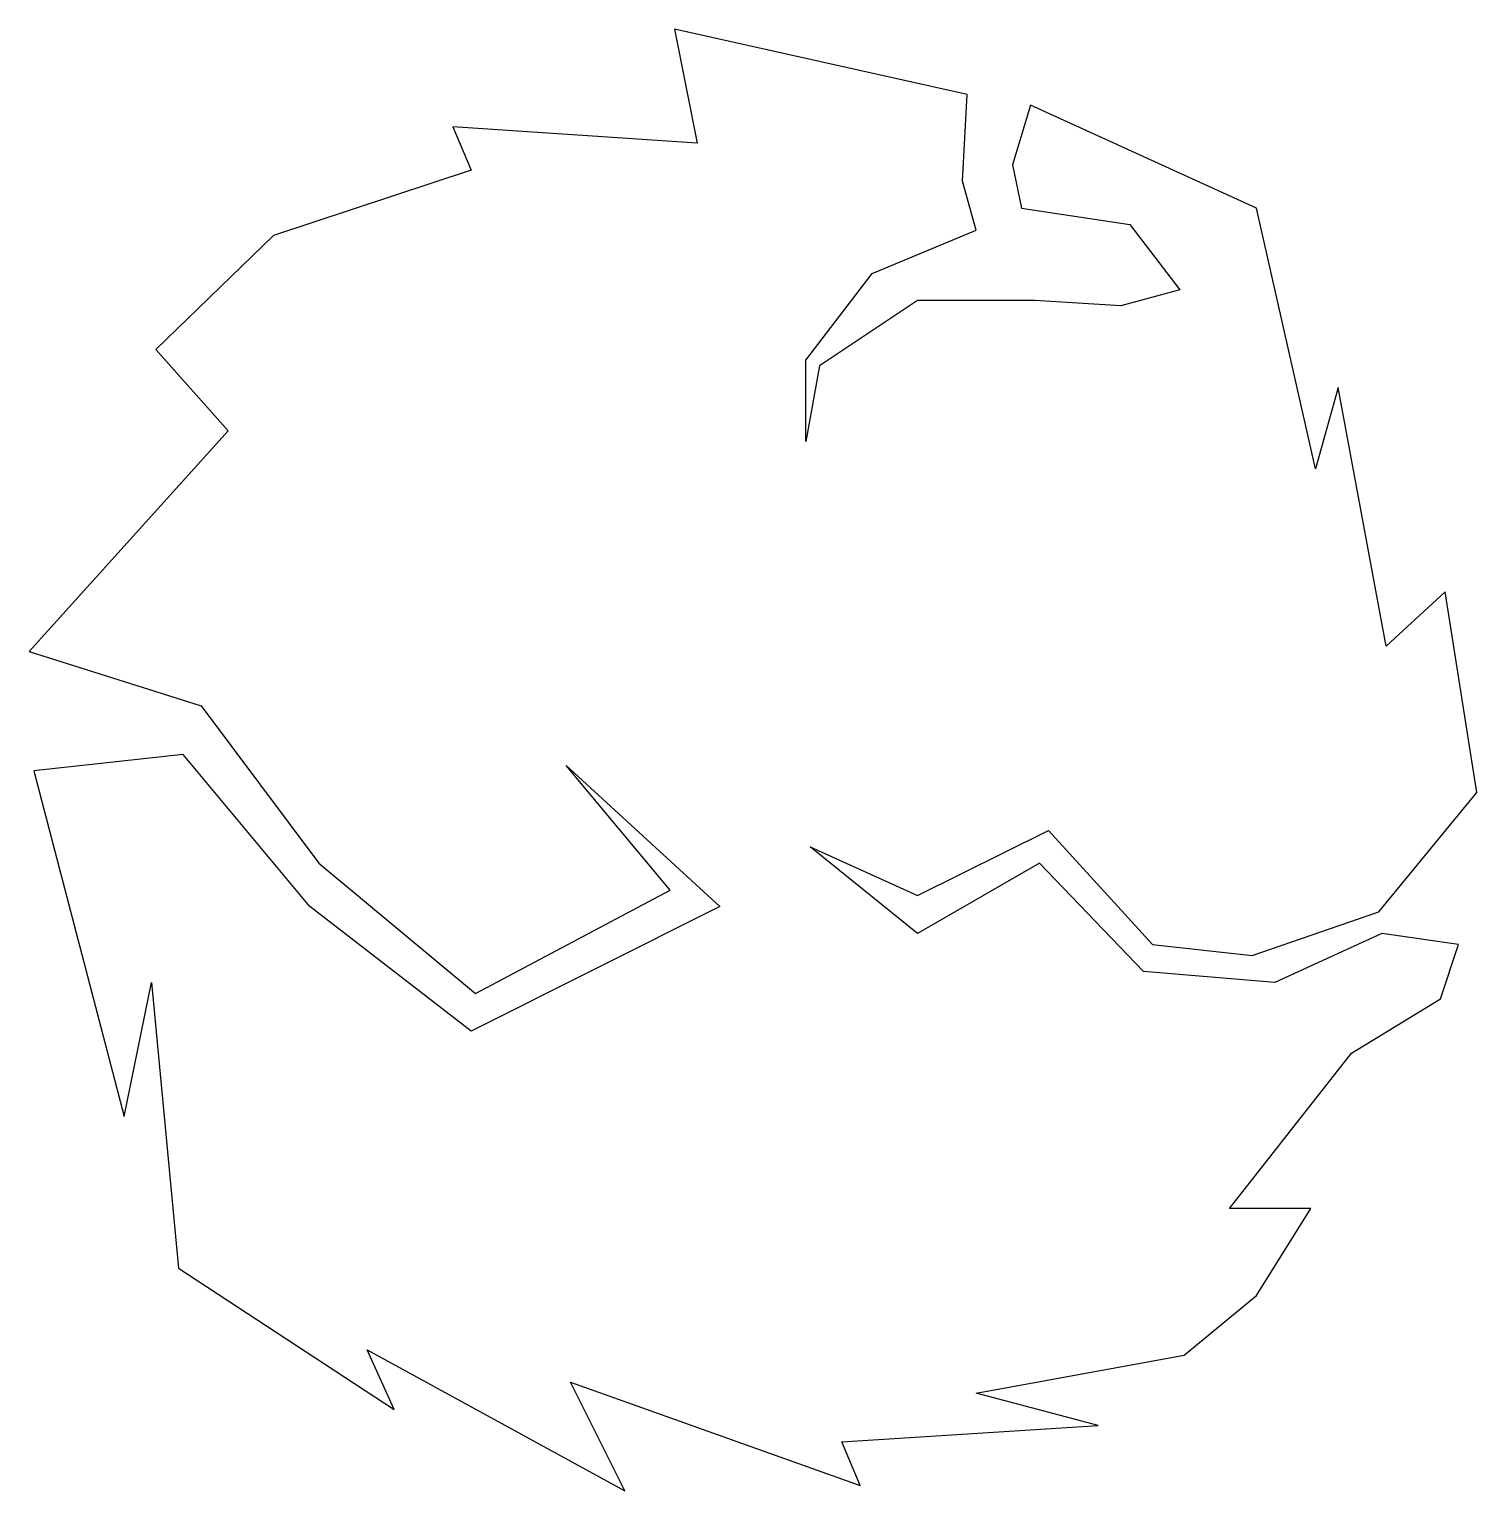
# Model space of a CAD drawing. Extents: x -2.01 to 1.97, y -2.03 to 1.99.
import ezdxf

# ---------------------------------------------------------------- set-up
doc = ezdxf.new("R2010")
doc.units = 0
doc.header["$MEASUREMENT"] = 0

msp = doc.modelspace()

# ---------------------------------------------------------------- linework, layer by layer
msp.add_lwpolyline([(0.9267, -1.8488), (0.5912, -1.7593), (1.1628, -1.6549), (1.3616, -1.4909), (1.5107, -1.2523), (1.287, -1.2523), (1.6225, -0.8248), (1.8669, -0.6757), (1.9166, -0.5266), (1.7054, -0.4968), (1.4113, -0.631), (1.0509, -0.6012), (0.7651, -0.3029), (0.4296, -0.4968), (0.1355, -0.2582), (0.4296, -0.3924), (0.79, -0.2134), (1.0758, -0.5266), (1.3492, -0.5564), (1.6971, -0.4371), (1.9663, -0.1091), (1.8793, 0.4427), (1.7178, 0.2935), (1.5853, 1.0043), (1.5853, 1.0043), (1.5231, 0.7807), (1.3616, 1.4964), (0.7403, 1.7797), (0.6906, 1.6157), (0.7154, 1.4964), (1.0137, 1.4517), (1.1503, 1.2727), (0.9888, 1.228), (0.7527, 1.2429), (0.4296, 1.2429), (0.1604, 1.064), (0.1231, 0.8552), (0.1231, 1.0789), (0.3054, 1.3175), (0.5912, 1.4368), (0.5539, 1.571), (0.5663, 1.8096), (-0.2372, 1.9885), (-0.1751, 1.6754), (-0.8461, 1.7201), (-0.7964, 1.6008), (-1.339, 1.4219), (-1.6621, 1.1087), (-1.4633, 0.885), (-2.01, 0.2786), (-1.5378, 0.1295), (-1.2148, -0.3029), (-0.784, -0.6608), (-0.2497, -0.3775), (-0.5355, -0.0345), (-0.113, -0.4222), (-0.7964, -0.7652), (-1.2396, -0.4222), (-1.5875, -0.0047), (-1.9976, -0.0494), (-1.7491, -0.9988), (-1.6745, -0.631), (-1.6, -1.4163), (-1.0077, -1.804), (-1.0822, -1.64), (-0.3739, -2.0277), (-0.523, -1.7295), (0.2722, -2.0128), (0.2225, -1.8935)], close=True)

doc.saveas('drawing.dxf')
